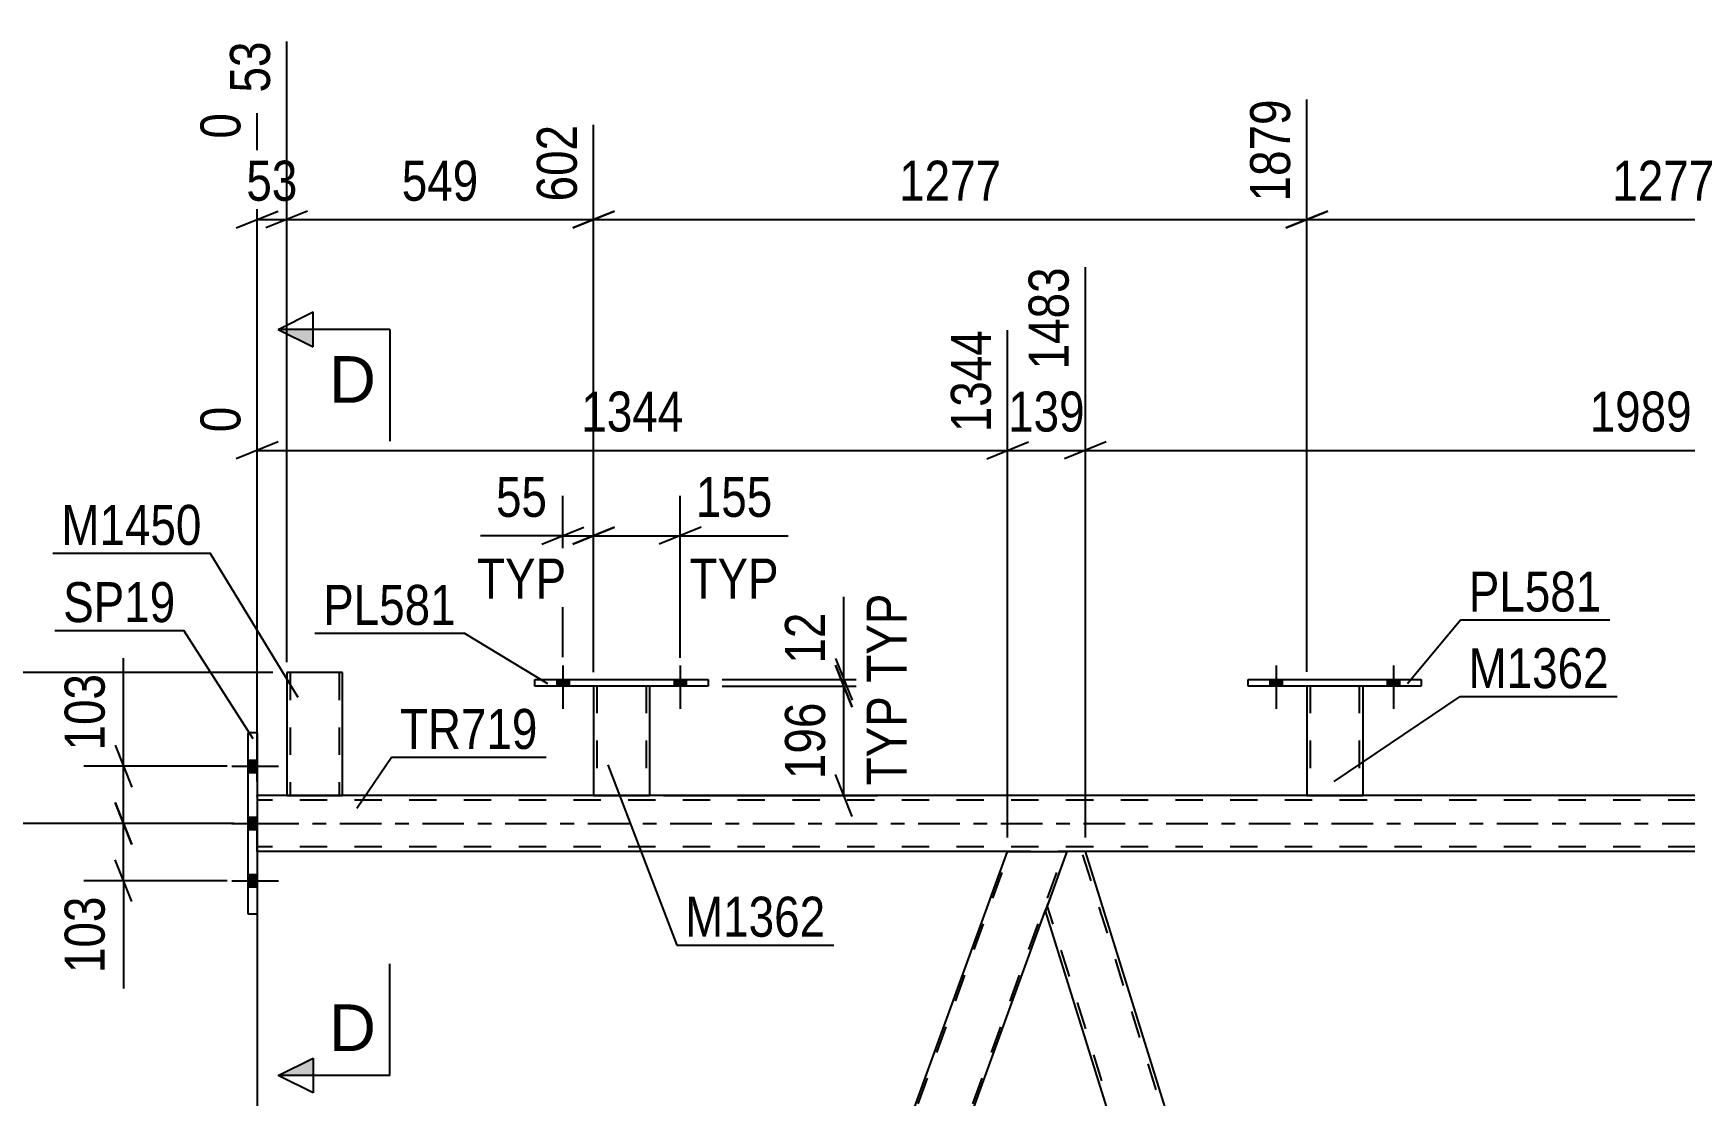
# Model space of a CAD drawing. Header units: millimetres. Extents: x 0 to 841, y 0 to 594.
# Drawn here: x 61.3 to 179.6, y 440.1 to 516.3 of the extents above; entities that cross this region are included whole.
import ezdxf

# ---------------------------------------------------------------- set-up
doc = ezdxf.new("R2010")
doc.units = ezdxf.units.MM
doc.linetypes.add('DXK_LINE_DOT2', pattern=[3.9198, 1.9599, -1.9599])
doc.linetypes.add('DXK_LINE_DOT3', pattern=[5.9187, 2.979, -0.9799, 0.9799, -0.9799])
doc.styles.add('Arial', font='ARIAL.TTF', dxfattribs={"height": 0.2})
doc.styles.add('Arial Narrow', font='ARIALN.TTF', dxfattribs={"height": 0.2})

# ---------------------------------------------------------------- blocks, each defined once
blk = doc.blocks.new('Part-318884928-3892 - 3851')
at = {"color": 2, "linetype": 'Continuous'}
for p, q in [((135.35, 457.66), (133.83, 453.47)), ((136.67, 457.66), (135.35, 457.66)), ((172.95, 341.27), (136.67, 457.66)), ((168.76, 341.27), (133.81, 453.41)), ((133.83, 453.47), (133.82, 453.46))]:
    blk.add_line(p, q, dxfattribs=at)
at = {"color": 7, "linetype": 'DXK_LINE_DOT2'}
for p, q in [((173.24, 339.54), (136.42, 457.66)), ((133.83, 453.47), (133.81, 453.41)), ((170.52, 336.44), (133.94, 453.79)), ((170.26, 336.44), (168.76, 341.27)), ((173.37, 339.91), (172.95, 341.27)), ((172.11, 336.44), (173.37, 339.91)), ((170.26, 336.44), (172.11, 336.44))]:
    blk.add_line(p, q, dxfattribs=at)
blk = doc.blocks.new('Part-318884928-3918 - 3851')
at = {"color": 2, "linetype": 'Continuous'}
for p, q in [((273.05, 461.66), (77.35, 461.66)), ((131.1, 457.66), (77.35, 457.66)), ((216.23, 457.66), (136.67, 457.66))]:
    blk.add_line(p, q, dxfattribs=at)
at = {"color": 7, "linetype": 'DXK_LINE_DOT2'}
for p, q in [((77.35, 457.66), (77.35, 461.66)), ((740.89, 461.34), (77.35, 461.34)), ((740.89, 457.98), (77.35, 457.98)), ((136.67, 457.66), (131.1, 457.66))]:
    blk.add_line(p, q, dxfattribs=at)
at = {"color": 7, "linetype": 'DXK_LINE_DOT3'}
blk.add_line((77.35, 459.66), (740.89, 459.66), dxfattribs=at)
blk = doc.blocks.new('Part-318884928-3935 - 3851')
at = {"color": 2, "linetype": 'Continuous'}
for p, q in [((86.98, 336.44), (131.1, 457.66)), ((131.1, 457.66), (135.35, 457.66)), ((91.23, 336.44), (133.82, 453.46))]:
    blk.add_line(p, q, dxfattribs=at)
at = {"color": 7, "linetype": 'DXK_LINE_DOT2'}
for p, q in [((87.15, 336.44), (131.27, 457.66)), ((91.06, 336.44), (135.18, 457.66)), ((135.35, 457.66), (133.82, 453.46)), ((86.98, 336.44), (91.23, 336.44))]:
    blk.add_line(p, q, dxfattribs=at)
blk = doc.blocks.new('Part-318884928-4234 - 3851')
at = {"color": 2, "linetype": 'Continuous'}
for p, q in [((97.25, 469.98), (109.65, 469.98)), ((97.25, 469.5), (97.25, 469.98)), ((109.65, 469.98), (109.65, 469.5)), ((109.65, 469.5), (97.25, 469.5))]:
    blk.add_line(p, q, dxfattribs=at)
blk = doc.blocks.new('Part-318884928-4019 - 3851')
at = {"color": 7, "linetype": 'DXK_LINE_DOT2'}
for p, q in [((172.28, 336.44), (216.4, 457.66)), ((176.2, 336.44), (220.32, 457.66)), ((220.49, 457.66), (218.96, 453.46)), ((172.11, 336.44), (173.87, 341.27)), ((176.37, 336.44), (178.12, 341.27)), ((176.37, 336.44), (172.11, 336.44))]:
    blk.add_line(p, q, dxfattribs=at)
at = {"color": 2, "linetype": 'Continuous'}
for p, q in [((173.87, 341.27), (216.23, 457.66)), ((216.23, 457.66), (220.49, 457.66)), ((178.12, 341.27), (218.96, 453.46))]:
    blk.add_line(p, q, dxfattribs=at)
blk = doc.blocks.new('Part-318884928-4038 - 3851')
at = {"color": 2, "linetype": 'Continuous'}
for p, q in [((77.35, 466.16), (76.71, 466.16)), ((76.71, 453.16), (76.71, 466.16)), ((77.35, 466.16), (77.35, 453.16)), ((77.35, 453.16), (76.71, 453.16))]:
    blk.add_line(p, q, dxfattribs=at)
blk = doc.blocks.new('Bolt-318884928-4110 - 3851')
at = {"linetype": 'Continuous'}
for points in [[(149.89, 469.5), (150.77, 469.5), (150.77, 469.98), (149.89, 469.98)], [(158.29, 469.5), (159.17, 469.5), (159.17, 469.98), (158.29, 469.98)]]:
    blk.add_hatch(color=1, dxfattribs=at).paths.add_polyline_path(points)
at = {"color": 1, "linetype": 'Continuous'}
for p, q in [((150.33, 470.98), (150.33, 467.86)), ((158.73, 470.98), (158.73, 467.86)), ((149.89, 469.98), (149.89, 469.5)), ((150.77, 469.98), (150.77, 469.5)), ((158.29, 469.98), (158.29, 469.5)), ((159.17, 469.98), (159.17, 469.5))]:
    blk.add_line(p, q, dxfattribs=at)
blk = doc.blocks.new('Bolt-318884928-4111 - 3851')
at = {"linetype": 'Continuous'}
for points in [[(149.89, 469.5), (150.77, 469.5), (150.77, 469.98), (149.89, 469.98)], [(158.29, 469.5), (159.17, 469.5), (159.17, 469.98), (158.29, 469.98)]]:
    blk.add_hatch(color=1, dxfattribs=at).paths.add_polyline_path(points)
at = {"color": 1, "linetype": 'Continuous'}
for p, q in [((150.33, 470.98), (150.33, 467.86)), ((158.73, 470.98), (158.73, 467.86)), ((149.89, 469.98), (149.89, 469.5)), ((150.77, 469.98), (150.77, 469.5)), ((158.29, 469.98), (158.29, 469.5)), ((159.17, 469.98), (159.17, 469.5))]:
    blk.add_line(p, q, dxfattribs=at)
blk = doc.blocks.new('Bolt-318884928-4112 - 3851')
at = {"linetype": 'Continuous'}
for points in [[(98.81, 469.5), (99.69, 469.5), (99.69, 469.98), (98.81, 469.98)], [(107.21, 469.5), (108.09, 469.5), (108.09, 469.98), (107.21, 469.98)]]:
    blk.add_hatch(color=1, dxfattribs=at).paths.add_polyline_path(points)
at = {"color": 1, "linetype": 'Continuous'}
for p, q in [((99.25, 470.98), (99.25, 467.86)), ((107.65, 470.98), (107.65, 467.86)), ((98.81, 469.98), (98.81, 469.5)), ((99.69, 469.98), (99.69, 469.5)), ((107.21, 469.98), (107.21, 469.5)), ((108.09, 469.98), (108.09, 469.5))]:
    blk.add_line(p, q, dxfattribs=at)
blk = doc.blocks.new('Bolt-318884928-4113 - 3851')
at = {"linetype": 'Continuous'}
for points in [[(98.81, 469.5), (99.69, 469.5), (99.69, 469.98), (98.81, 469.98)], [(107.21, 469.5), (108.09, 469.5), (108.09, 469.98), (107.21, 469.98)]]:
    blk.add_hatch(color=1, dxfattribs=at).paths.add_polyline_path(points)
at = {"color": 1, "linetype": 'Continuous'}
for p, q in [((99.25, 470.98), (99.25, 467.86)), ((107.65, 470.98), (107.65, 467.86)), ((98.81, 469.98), (98.81, 469.5)), ((99.69, 469.98), (99.69, 469.5)), ((107.21, 469.98), (107.21, 469.5)), ((108.09, 469.98), (108.09, 469.5))]:
    blk.add_line(p, q, dxfattribs=at)
blk = doc.blocks.new('Part-318884928-4123 - 3851')
at = {"color": 2, "linetype": 'Continuous'}
for p, q in [((83.47, 470.46), (79.47, 470.46)), ((79.47, 470.46), (79.47, 461.67)), ((83.47, 461.67), (83.47, 470.46)), ((79.47, 461.67), (83.47, 461.67))]:
    blk.add_line(p, q, dxfattribs=at)
at = {"color": 7, "linetype": 'DXK_LINE_DOT2'}
for p, q in [((79.71, 470.46), (79.71, 461.67)), ((83.16, 470.46), (83.17, 470.46)), ((83.17, 470.46), (83.21, 470.46)), ((83.21, 470.46), (83.23, 470.46)), ((83.23, 470.46), (83.23, 461.67)), ((83.21, 461.67), (83.17, 461.67)), ((83.21, 461.67), (83.17, 461.67)), ((83.23, 461.67), (83.21, 461.67)), ((83.21, 461.67), (83.23, 461.67))]:
    blk.add_line(p, q, dxfattribs=at)
blk = doc.blocks.new('Bolt-318884928-4180 - 3851')
at = {"linetype": 'Continuous'}
for points in [[(77.35, 463.32), (77.35, 464.2), (76.71, 464.2), (76.71, 463.32)], [(77.35, 463.32), (77.35, 464.2), (76.71, 464.2), (76.71, 463.32)], [(77.35, 463.32), (77.35, 464.2), (76.71, 464.2), (76.71, 463.32)], [(77.35, 459.22), (77.35, 460.1), (76.71, 460.1), (76.71, 459.22)], [(77.35, 459.22), (77.35, 460.1), (76.71, 460.1), (76.71, 459.22)], [(77.35, 455.12), (77.35, 456), (76.71, 456), (76.71, 455.12)], [(77.35, 455.12), (77.35, 456), (76.71, 456), (76.71, 455.12)], [(77.35, 455.12), (77.35, 456), (76.71, 456), (76.71, 455.12)]]:
    blk.add_hatch(color=1, dxfattribs=at).paths.add_polyline_path(points)
at = {"color": 1, "linetype": 'Continuous'}
for p, q in [((76.71, 464.2), (77.35, 464.2)), ((76.71, 464.2), (77.35, 464.2)), ((76.71, 464.2), (77.35, 464.2)), ((75.55, 463.76), (78.87, 463.76)), ((75.55, 463.76), (78.87, 463.76)), ((75.55, 463.76), (78.87, 463.76)), ((76.71, 463.32), (77.35, 463.32)), ((76.71, 463.32), (77.35, 463.32)), ((76.71, 463.32), (77.35, 463.32)), ((75.55, 459.66), (78.87, 459.66)), ((75.55, 459.66), (78.87, 459.66)), ((76.71, 460.1), (77.35, 460.1)), ((76.71, 460.1), (77.35, 460.1)), ((76.71, 459.22), (77.35, 459.22)), ((76.71, 459.22), (77.35, 459.22)), ((75.55, 455.56), (78.87, 455.56)), ((75.55, 455.56), (78.87, 455.56)), ((75.55, 455.56), (78.87, 455.56)), ((76.71, 456), (77.35, 456)), ((76.71, 456), (77.35, 456)), ((76.71, 456), (77.35, 456)), ((76.71, 455.12), (77.35, 455.12)), ((76.71, 455.12), (77.35, 455.12)), ((76.71, 455.12), (77.35, 455.12))]:
    blk.add_line(p, q, dxfattribs=at)
blk = doc.blocks.new('Part-318884928-4249 - 3851')
at = {"color": 7, "linetype": 'DXK_LINE_DOT2'}
for p, q in [((152.53, 469.51), (156.53, 469.51)), ((152.53, 469.5), (152.53, 469.51)), ((152.53, 469.51), (152.53, 469.5)), ((152.77, 469.51), (152.77, 461.67)), ((156.29, 469.51), (156.29, 461.67)), ((156.53, 469.51), (156.53, 469.5)), ((156.53, 469.5), (156.53, 469.51)), ((156.27, 461.67), (156.23, 461.67)), ((156.23, 461.67), (156.27, 461.67)), ((156.29, 461.67), (156.27, 461.67)), ((156.27, 461.67), (156.29, 461.67))]:
    blk.add_line(p, q, dxfattribs=at)
at = {"color": 2, "linetype": 'Continuous'}
for p, q in [((152.53, 469.5), (152.53, 461.67)), ((156.53, 469.5), (156.53, 461.67)), ((152.53, 461.67), (156.53, 461.67))]:
    blk.add_line(p, q, dxfattribs=at)
blk = doc.blocks.new('Part-318884928-4254 - 3851')
at = {"color": 2, "linetype": 'Continuous'}
for p, q in [((148.33, 469.98), (160.73, 469.98)), ((148.33, 469.5), (148.33, 469.98)), ((160.73, 469.98), (160.73, 469.5)), ((160.73, 469.5), (148.33, 469.5))]:
    blk.add_line(p, q, dxfattribs=at)
blk = doc.blocks.new('Part-318884928-4259 - 3851')
at = {"color": 7, "linetype": 'DXK_LINE_DOT2'}
for p, q in [((101.45, 469.51), (105.45, 469.51)), ((101.45, 469.5), (101.45, 469.51)), ((101.45, 469.51), (101.45, 469.5)), ((101.69, 469.51), (101.69, 461.67)), ((105.21, 469.51), (105.21, 461.67)), ((105.45, 469.51), (105.45, 469.5)), ((105.45, 469.5), (105.45, 469.51)), ((105.15, 461.67), (105.19, 461.67)), ((105.15, 461.67), (105.19, 461.67)), ((105.19, 461.67), (105.21, 461.67)), ((105.19, 461.67), (105.21, 461.67))]:
    blk.add_line(p, q, dxfattribs=at)
at = {"color": 2, "linetype": 'Continuous'}
for p, q in [((101.45, 469.5), (101.45, 461.67)), ((105.45, 469.5), (105.45, 461.67)), ((101.45, 461.67), (105.45, 461.67))]:
    blk.add_line(p, q, dxfattribs=at)
blk = doc.blocks.new('StraightDimension-318884928-14222 - 3851')
at = {"color": 7, "linetype": 'Continuous'}
for p, q in [((79.47, 471.22), (79.47, 515.67)), ((77.35, 462.66), (77.35, 510.54)), ((75.85, 502.31), (78.85, 503.51)), ((77.35, 502.91), (79.47, 502.91)), ((80.97, 503.51), (77.97, 502.31))]:
    blk.add_line(p, q, dxfattribs=at)
at = {"color": 0, "linetype": 'Continuous'}
blk.add_wipeout([(78.87, 516.27), (74.67, 516.27), (74.67, 511.41), (78.87, 511.41)], dxfattribs=at)
at = {"color": 3, "linetype": 'Continuous', "style": 'Arial Narrow'}
blk.add_text('53', height=2.863, rotation=90.0002, dxfattribs=at).set_placement((78.27, 512.01))
at = {"color": 0}
blk.add_wipeout([(80.84, 503.66), (80.84, 507.86), (75.98, 507.86), (75.98, 503.66)], dxfattribs=at)
at = {"color": 3, "style": 'Arial Narrow'}
blk.add_text('53', height=2.863, dxfattribs=at).set_placement((76.58, 504.26))
at = {"color": 0, "linetype": 'Continuous'}
blk.add_wipeout([(76.75, 511.14), (72.55, 511.14), (72.55, 508.11), (76.75, 508.11)], dxfattribs=at)
at = {"color": 3, "linetype": 'Continuous', "style": 'Arial Narrow'}
blk.add_text('0', height=2.86, rotation=90.0002, dxfattribs=at).set_placement((76.15, 508.71))
blk = doc.blocks.new('StraightDimension-318884928-4664 - 3851')
at = {"color": 7, "linetype": 'Continuous'}
for p, q in [((136.67, 458.66), (136.67, 499.49)), ((131.1, 458.66), (131.1, 494.99)), ((129.6, 485.78), (132.6, 486.98)), ((131.1, 486.38), (136.67, 486.38)), ((138.17, 486.98), (135.17, 485.78))]:
    blk.add_line(p, q, dxfattribs=at)
at = {"color": 0}
blk.add_wipeout([(137.23, 487.13), (137.23, 491.33), (130.54, 491.33), (130.54, 487.13)], dxfattribs=at)
at = {"color": 3, "style": 'Arial Narrow'}
blk.add_text('139', height=2.863, dxfattribs=at).set_placement((131.14, 487.73))
at = {"color": 0, "linetype": 'Continuous'}
blk.add_wipeout([(136.07, 500.09), (131.87, 500.09), (131.87, 491.58), (136.07, 491.58)], dxfattribs=at)
at = {"color": 3, "linetype": 'Continuous', "style": 'Arial Narrow'}
blk.add_text('1483', height=2.863, rotation=90.0002, dxfattribs=at).set_placement((135.47, 492.18))
blk = doc.blocks.new('StraightDimension-318884928-5080 - 3851')
at = {"color": 7, "linetype": 'Continuous'}
for p, q in [((67.18, 461.16), (68.38, 458.16)), ((75.2, 459.66), (64.93, 459.66)), ((67.78, 455.56), (67.78, 459.66)), ((68.38, 454.06), (67.18, 457.06)), ((75.2, 455.56), (64.93, 455.56)), ((67.78, 455.56), (67.78, 447.83)), ((67.78, 455.56), (67.78, 447.83))]:
    blk.add_line(p, q, dxfattribs=at)
at = {"color": 0}
blk.add_wipeout([(67.03, 455.04), (62.83, 455.04), (62.83, 448.35), (67.03, 448.35)], dxfattribs=at)
at = {"color": 3, "style": 'Arial Narrow'}
blk.add_text('103', height=2.863, rotation=90.0002, dxfattribs=at).set_placement((66.43, 448.95))
blk = doc.blocks.new('StraightDimension-318884928-5319 - 3851')
at = {"color": 7, "linetype": 'Continuous'}
for p, q in [((118.77, 471), (119.97, 468)), ((110.65, 469.5), (121.77, 469.5)), ((119.37, 461.67), (119.37, 469.5)), ((119.97, 460.17), (118.77, 463.17)), ((106.45, 461.67), (121.77, 461.67))]:
    blk.add_line(p, q, dxfattribs=at)
at = {"color": 0}
blk.add_wipeout([(118.62, 468.93), (114.42, 468.93), (114.42, 462.24), (118.62, 462.24)], dxfattribs=at)
at = {"color": 0, "linetype": 'Continuous'}
blk.add_wipeout([(124.47, 469.38), (120.27, 469.38), (120.27, 461.79), (124.47, 461.79)], dxfattribs=at)
at = {"color": 3, "linetype": 'Continuous', "style": 'Arial Narrow'}
blk.add_text('TYP', height=2.863, rotation=90.0002, dxfattribs=at).set_placement((123.87, 462.39))
at = {"color": 3, "style": 'Arial Narrow'}
blk.add_text('196', height=2.863, rotation=90.0002, dxfattribs=at).set_placement((118.02, 462.84))
blk = doc.blocks.new('StraightDimension-318884928-4645 - 3851')
at = {"color": 7, "linetype": 'Continuous'}
for p, q in [((136.67, 458.66), (136.67, 499.49)), ((216.23, 458.66), (216.23, 494.99)), ((138.17, 486.98), (135.17, 485.78)), ((136.67, 486.38), (216.23, 486.38)), ((214.73, 485.78), (217.73, 486.98))]:
    blk.add_line(p, q, dxfattribs=at)
at = {"color": 0}
blk.add_wipeout([(180.71, 487.13), (180.71, 491.33), (172.19, 491.33), (172.19, 487.13)], dxfattribs=at)
at = {"color": 3, "style": 'Arial Narrow'}
blk.add_text('1989', height=2.863, dxfattribs=at).set_placement((172.79, 487.73))
at = {"color": 0, "linetype": 'Continuous'}
blk.add_wipeout([(215.63, 495.59), (211.43, 495.59), (211.43, 487.08), (215.63, 487.08)], dxfattribs=at)
at = {"color": 3, "linetype": 'Continuous', "style": 'Arial Narrow'}
blk.add_text('3472', height=2.863, rotation=90.0002, dxfattribs=at).set_placement((215.03, 487.68))
blk = doc.blocks.new('StraightDimension-318884928-5010 - 3851')
at = {"color": 7, "linetype": 'Continuous'}
for p, q in [((77.35, 456.66), (77.35, 398.16)), ((55.73, 337.44), (55.73, 403.41)), ((57.23, 401.16), (54.23, 399.96)), ((75.85, 399.96), (78.85, 401.16)), ((55.73, 400.56), (77.35, 400.56))]:
    blk.add_line(p, q, dxfattribs=at)
at = {"color": 0}
blk.add_wipeout([(70.79, 401.31), (70.79, 405.51), (62.28, 405.51), (62.28, 401.31)], dxfattribs=at)
at = {"color": 3, "style": 'Arial Narrow'}
blk.add_text('1443', height=2.863, dxfattribs=at).set_placement((62.88, 401.91))
blk = doc.blocks.new('StraightDimension-318884928-5070 - 3851')
at = {"color": 7, "linetype": 'Continuous'}
for p, q in [((67.78, 463.76), (67.78, 471.5)), ((67.78, 463.76), (67.78, 471.5)), ((67.18, 465.26), (68.38, 462.26)), ((75.2, 463.76), (64.93, 463.76)), ((67.78, 459.66), (67.78, 463.76)), ((68.38, 458.16), (67.18, 461.16)), ((75.2, 459.66), (64.93, 459.66))]:
    blk.add_line(p, q, dxfattribs=at)
at = {"color": 0}
blk.add_wipeout([(67.03, 470.97), (62.83, 470.97), (62.83, 464.29), (67.03, 464.29)], dxfattribs=at)
at = {"color": 3, "style": 'Arial Narrow'}
blk.add_text('103', height=2.863, rotation=90.0002, dxfattribs=at).set_placement((66.43, 464.89))
blk = doc.blocks.new('StraightDimension-318884928-5129 - 3851')
at = {"color": 7, "linetype": 'Continuous'}
blk.add_line((78.47, 470.46), (25.46, 470.46), dxfattribs=at)
blk = doc.blocks.new('StraightDimension-318884928-4392 - 3851')
at = {"color": 7, "linetype": 'Continuous'}
for p, q in [((131.1, 458.66), (131.1, 494.99)), ((77.35, 467.16), (77.35, 489.51)), ((78.85, 486.98), (75.85, 485.78)), ((77.35, 486.38), (131.1, 486.38)), ((129.6, 485.78), (132.6, 486.98))]:
    blk.add_line(p, q, dxfattribs=at)
at = {"color": 0}
blk.add_wipeout([(108.48, 487.13), (108.48, 491.33), (99.97, 491.33), (99.97, 487.13)], dxfattribs=at)
at = {"color": 3, "style": 'Arial Narrow'}
blk.add_text('1344', height=2.863, dxfattribs=at).set_placement((100.57, 487.73))
at = {"color": 0, "linetype": 'Continuous'}
for points in [[(130.5, 495.59), (126.3, 495.59), (126.3, 487.08), (130.5, 487.08)], [(76.75, 490.11), (72.55, 490.11), (72.55, 487.08), (76.75, 487.08)]]:
    blk.add_wipeout(points, dxfattribs=at)
at = {"color": 3, "linetype": 'Continuous', "style": 'Arial Narrow'}
for s, height, p in [('1344', 2.863, (129.9, 487.68)), ('0', 2.86, (76.15, 487.68))]:
    blk.add_text(s, height=height, rotation=90.0002, dxfattribs=at).set_placement(p)
blk = doc.blocks.new('StraightDimension-318884928-14219 - 3851')
at = {"color": 7, "linetype": 'Continuous'}
for p, q in [((152.53, 470.51), (152.53, 511.52)), ((203.61, 470.51), (203.61, 511.52)), ((154.03, 503.51), (151.03, 502.31)), ((152.53, 502.91), (203.61, 502.91)), ((202.11, 502.31), (205.11, 503.51))]:
    blk.add_line(p, q, dxfattribs=at)
at = {"color": 0}
blk.add_wipeout([(182.32, 503.66), (182.32, 507.86), (173.81, 507.86), (173.81, 503.66)], dxfattribs=at)
at = {"color": 3, "style": 'Arial Narrow'}
blk.add_text('1277', height=2.863, dxfattribs=at).set_placement((174.41, 504.26))
at = {"color": 0, "linetype": 'Continuous'}
blk.add_wipeout([(203.01, 512.12), (198.81, 512.12), (198.81, 503.61), (203.01, 503.61)], dxfattribs=at)
at = {"color": 3, "linetype": 'Continuous', "style": 'Arial Narrow'}
blk.add_text('3156', height=2.863, rotation=90.0002, dxfattribs=at).set_placement((202.41, 504.21))
blk = doc.blocks.new('StraightDimension-318884928-13836 - 3851')
at = {"color": 7, "linetype": 'Continuous'}
for p, q in [((101.45, 470.5), (101.45, 483.12)), ((107.65, 471.52), (107.65, 483.12)), ((99.95, 479.67), (102.95, 480.87)), ((109.15, 480.87), (106.15, 479.67)), ((101.45, 480.27), (107.65, 480.27)), ((107.65, 480.27), (115.38, 480.27)), ((107.65, 480.27), (115.38, 480.27))]:
    blk.add_line(p, q, dxfattribs=at)
at = {"color": 0}
blk.add_wipeout([(114.85, 481.02), (114.85, 485.22), (108.17, 485.22), (108.17, 481.02)], dxfattribs=at)
at = {"color": 0, "linetype": 'Continuous'}
blk.add_wipeout([(115.31, 475.17), (115.31, 479.37), (107.72, 479.37), (107.72, 475.17)], dxfattribs=at)
at = {"color": 3, "style": 'Arial Narrow'}
blk.add_text('155', height=2.863, dxfattribs=at).set_placement((108.77, 481.62))
at = {"color": 3, "linetype": 'Continuous', "style": 'Arial Narrow'}
blk.add_text('TYP', height=2.863, dxfattribs=at).set_placement((108.32, 475.77))
blk = doc.blocks.new('StraightDimension-318884928-14220 - 3851')
at = {"color": 7, "linetype": 'Continuous'}
for p, q in [((152.53, 470.51), (152.53, 511.52)), ((101.45, 470.51), (101.45, 509.7)), ((102.95, 503.51), (99.95, 502.31)), ((101.45, 502.91), (152.53, 502.91)), ((151.03, 502.31), (154.03, 503.51))]:
    blk.add_line(p, q, dxfattribs=at)
at = {"color": 0}
blk.add_wipeout([(131.24, 503.66), (131.24, 507.86), (122.73, 507.86), (122.73, 503.66)], dxfattribs=at)
at = {"color": 3, "style": 'Arial Narrow'}
blk.add_text('1277', height=2.863, dxfattribs=at).set_placement((123.33, 504.26))
at = {"color": 0, "linetype": 'Continuous'}
blk.add_wipeout([(151.93, 512.12), (147.73, 512.12), (147.73, 503.61), (151.93, 503.61)], dxfattribs=at)
at = {"color": 3, "linetype": 'Continuous', "style": 'Arial Narrow'}
blk.add_text('1879', height=2.863, rotation=90.0002, dxfattribs=at).set_placement((151.33, 504.21))
blk = doc.blocks.new('StraightDimension-318884928-5005 - 3851')
at = {"color": 7, "linetype": 'Continuous'}
for p, q in [((40.58, 458.16), (39.38, 461.16)), ((75.71, 459.66), (37.13, 459.66)), ((39.98, 333.8), (39.98, 459.66)), ((39.38, 335.3), (40.58, 332.3)), ((54.09, 333.8), (37.13, 333.8))]:
    blk.add_line(p, q, dxfattribs=at)
at = {"color": 0}
blk.add_wipeout([(39.23, 400.99), (35.03, 400.99), (35.03, 392.48), (39.23, 392.48)], dxfattribs=at)
at = {"color": 3, "style": 'Arial Narrow'}
blk.add_text('3146', height=2.863, rotation=90.0002, dxfattribs=at).set_placement((38.63, 393.08))
blk = doc.blocks.new('StraightDimension-318884928-5329 - 3851')
at = {"color": 7, "linetype": 'Continuous'}
for p, q in [((119.37, 469.98), (119.37, 475.89)), ((119.37, 469.98), (119.37, 475.89)), ((118.77, 471.48), (119.97, 468.48)), ((119.97, 468), (118.77, 471)), ((110.65, 469.98), (121.77, 469.98)), ((119.37, 469.5), (119.37, 469.98)), ((110.65, 469.5), (121.77, 469.5))]:
    blk.add_line(p, q, dxfattribs=at)
at = {"color": 0, "linetype": 'Continuous'}
blk.add_wipeout([(124.47, 476.73), (120.27, 476.73), (120.27, 469.14), (124.47, 469.14)], dxfattribs=at)
at = {"color": 0}
blk.add_wipeout([(118.62, 475.37), (114.42, 475.37), (114.42, 470.51), (118.62, 470.51)], dxfattribs=at)
at = {"color": 3, "linetype": 'Continuous', "style": 'Arial Narrow'}
blk.add_text('TYP', height=2.863, rotation=90.0002, dxfattribs=at).set_placement((123.87, 469.74))
at = {"color": 3, "style": 'Arial Narrow'}
blk.add_text('12', height=2.863, rotation=90.0002, dxfattribs=at).set_placement((118.02, 471.11))
blk = doc.blocks.new('StraightDimension-318884928-13837 - 3851')
at = {"color": 7, "linetype": 'Continuous'}
for p, q in [((99.25, 471.58), (99.25, 483.12)), ((101.45, 470.5), (101.45, 483.12)), ((97.75, 479.67), (100.75, 480.87)), ((102.95, 480.87), (99.95, 479.67)), ((99.25, 480.27), (93.34, 480.27)), ((99.25, 480.27), (93.34, 480.27)), ((99.25, 480.27), (101.45, 480.27))]:
    blk.add_line(p, q, dxfattribs=at)
at = {"color": 0}
blk.add_wipeout([(98.72, 481.02), (98.72, 485.22), (93.86, 485.22), (93.86, 481.02)], dxfattribs=at)
at = {"color": 0, "linetype": 'Continuous'}
blk.add_wipeout([(100.09, 475.17), (100.09, 479.37), (92.5, 479.37), (92.5, 475.17)], dxfattribs=at)
at = {"color": 3, "style": 'Arial Narrow'}
blk.add_text('55', height=2.863, dxfattribs=at).set_placement((94.46, 481.62))
at = {"color": 3, "linetype": 'Continuous', "style": 'Arial Narrow'}
blk.add_text('TYP', height=2.863, dxfattribs=at).set_placement((93.1, 475.77))
blk = doc.blocks.new('StraightDimension-318884928-14221 - 3851')
at = {"color": 7, "linetype": 'Continuous'}
for p, q in [((79.47, 471.22), (79.47, 515.67)), ((101.45, 470.51), (101.45, 509.7)), ((80.97, 503.51), (77.97, 502.31)), ((79.47, 502.91), (101.45, 502.91)), ((99.95, 502.31), (102.95, 503.51))]:
    blk.add_line(p, q, dxfattribs=at)
at = {"color": 0}
blk.add_wipeout([(93.8, 503.66), (93.8, 507.86), (87.11, 507.86), (87.11, 503.66)], dxfattribs=at)
at = {"color": 3, "style": 'Arial Narrow'}
blk.add_text('549', height=2.863, dxfattribs=at).set_placement((87.71, 504.26))
at = {"color": 0, "linetype": 'Continuous'}
blk.add_wipeout([(100.85, 510.3), (96.65, 510.3), (96.65, 503.61), (100.85, 503.61)], dxfattribs=at)
at = {"color": 3, "linetype": 'Continuous', "style": 'Arial Narrow'}
blk.add_text('602', height=2.863, rotation=90.0002, dxfattribs=at).set_placement((100.25, 504.21))
blk = doc.blocks.new('Mark-318884928-3914 - 3851')
at = {"color": 30, "linetype": 'Continuous'}
for p, q in [((84.5, 460.75), (86.98, 464.4)), ((86.98, 464.4), (98.04, 464.4))]:
    blk.add_line(p, q, dxfattribs=at)
at = {"color": 0}
blk.add_wipeout([(97.44, 465), (97.44, 468), (87.58, 468), (87.58, 465)], dxfattribs=at)
blk.add_wipeout([(97.44, 465), (97.44, 468), (87.58, 468), (87.58, 465)], dxfattribs=at)
at = {"color": 3, "style": 'Arial Narrow'}
blk.add_text('TR719', height=2.863, dxfattribs=at).set_placement((87.58, 465))
blk = doc.blocks.new('Mark-318884928-4230 - 3851')
at = {"color": 30, "linetype": 'Continuous'}
for p in [(81.48, 473.28), (98.17, 469.67)]:
    blk.add_line(p, (92.19, 473.28), dxfattribs=at)
at = {"color": 0}
blk.add_wipeout([(91.59, 473.88), (91.59, 476.88), (82.08, 476.88), (82.08, 473.88)], dxfattribs=at)
blk.add_wipeout([(91.59, 473.88), (91.59, 476.88), (82.08, 476.88), (82.08, 473.88)], dxfattribs=at)
at = {"color": 3, "style": 'Arial Narrow'}
blk.add_text('PL581', height=2.863, dxfattribs=at).set_placement((82.08, 473.88))
blk = doc.blocks.new('Mark-318884928-4034 - 3851')
at = {"color": 30, "linetype": 'Continuous'}
for p in [(62.86, 473.48), (77.07, 465.72)]:
    blk.add_line(p, (72.1, 473.48), dxfattribs=at)
at = {"color": 0}
blk.add_wipeout([(71.5, 474.08), (71.5, 477.08), (63.46, 477.08), (63.46, 474.08)], dxfattribs=at)
blk.add_wipeout([(71.5, 474.08), (71.5, 477.08), (63.46, 477.08), (63.46, 474.08)], dxfattribs=at)
at = {"color": 3, "style": 'Arial Narrow'}
blk.add_text('SP19', height=2.863, dxfattribs=at).set_placement((63.46, 474.08))
blk = doc.blocks.new('Mark-318884928-4119 - 3851')
at = {"color": 30, "linetype": 'Continuous'}
for p in [(62.73, 479.01), (80.28, 468.69)]:
    blk.add_line(p, (73.98, 479.01), dxfattribs=at)
at = {"color": 0}
blk.add_wipeout([(73.38, 479.61), (73.38, 482.61), (63.33, 482.61), (63.33, 479.61)], dxfattribs=at)
blk.add_wipeout([(73.38, 479.61), (73.38, 482.61), (63.33, 482.61), (63.33, 479.61)], dxfattribs=at)
at = {"color": 3, "style": 'Arial Narrow'}
blk.add_text('M1450', height=2.863, dxfattribs=at).set_placement((63.33, 479.61))
blk = doc.blocks.new('Mark-318884928-4245 - 3851')
at = {"color": 30, "linetype": 'Continuous'}
for p, q in [((154.48, 462.66), (163.51, 468.75)), ((163.51, 468.75), (174.76, 468.75))]:
    blk.add_line(p, q, dxfattribs=at)
at = {"color": 0}
blk.add_wipeout([(174.16, 469.35), (174.16, 472.35), (164.11, 472.35), (164.11, 469.35)], dxfattribs=at)
blk.add_wipeout([(174.16, 469.35), (174.16, 472.35), (164.11, 472.35), (164.11, 469.35)], dxfattribs=at)
at = {"color": 3, "style": 'Arial Narrow'}
blk.add_text('M1362', height=2.863, dxfattribs=at).set_placement((164.11, 469.35))
blk = doc.blocks.new('Mark-318884928-4250 - 3851')
at = {"color": 30, "linetype": 'Continuous'}
for p, q in [((159.75, 469.69), (163.53, 474.24)), ((163.53, 474.24), (174.23, 474.24))]:
    blk.add_line(p, q, dxfattribs=at)
at = {"color": 0}
blk.add_wipeout([(173.63, 474.84), (173.63, 477.84), (164.13, 477.84), (164.13, 474.84)], dxfattribs=at)
blk.add_wipeout([(173.63, 474.84), (173.63, 477.84), (164.13, 477.84), (164.13, 474.84)], dxfattribs=at)
at = {"color": 3, "style": 'Arial Narrow'}
blk.add_text('PL581', height=2.863, dxfattribs=at).set_placement((164.13, 474.84))
blk = doc.blocks.new('Mark-318884928-4255 - 3851')
at = {"color": 30, "linetype": 'Continuous'}
for p, q in [((102.46, 463.85), (107.4, 450.95)), ((107.4, 450.95), (118.65, 450.95))]:
    blk.add_line(p, q, dxfattribs=at)
at = {"color": 0}
blk.add_wipeout([(118.05, 451.55), (118.05, 454.55), (108, 454.55), (108, 451.55)], dxfattribs=at)
blk.add_wipeout([(118.05, 451.55), (118.05, 454.55), (108, 454.55), (108, 451.55)], dxfattribs=at)
at = {"color": 3, "style": 'Arial Narrow'}
blk.add_text('M1362', height=2.863, dxfattribs=at).set_placement((108, 451.55))
blk = doc.blocks.new('SectionMark-318884928-5479 - 3851')
at = {"linetype": 'Continuous'}
for points in [[(81.36, 495.04), (81.36, 493.79), (78.86, 495.04)], [(81.36, 442.86), (81.36, 441.61), (78.86, 441.61)]]:
    blk.add_hatch(color=6, dxfattribs=at).paths.add_polyline_path(points)
at = {"color": 6, "linetype": 'Continuous'}
for p, q in [((78.86, 495.04), (81.36, 496.29)), ((81.36, 493.79), (81.36, 496.29)), ((86.86, 495.04), (78.86, 495.04)), ((78.86, 495.04), (81.36, 493.79)), ((86.86, 495.04), (86.86, 487.04)), ((86.86, 441.61), (86.86, 449.61)), ((78.86, 441.61), (81.36, 442.86)), ((81.36, 442.86), (81.36, 440.36)), ((86.86, 441.61), (78.86, 441.61)), ((81.36, 440.36), (78.86, 441.61))]:
    blk.add_line(p, q, dxfattribs=at)
at = {"color": 0, "linetype": 'Continuous'}
for points in [[(85.86, 489.79), (85.86, 493.29), (82.49, 493.29), (82.49, 489.79)], [(85.86, 443.36), (85.86, 446.86), (82.49, 446.86), (82.49, 443.36)]]:
    blk.add_wipeout(points, dxfattribs=at)
at = {"color": 3, "linetype": 'Continuous', "style": 'Arial'}
for p in [(82.49, 489.79), (82.49, 443.36)]:
    blk.add_text('D', height=3.34, dxfattribs=at).set_placement(p)

msp = doc.modelspace()

# ---------------------------------------------------------------- block references
for name in ['Bolt-318884928-4112 - 3851', 'Bolt-318884928-4113 - 3851', 'Bolt-318884928-4110 - 3851', 'Bolt-318884928-4111 - 3851', 'Part-318884928-4123 - 3851', 'Part-318884928-4234 - 3851', 'Part-318884928-4254 - 3851', 'Part-318884928-4259 - 3851', 'Part-318884928-4249 - 3851', 'Part-318884928-4038 - 3851', 'Bolt-318884928-4180 - 3851', 'Part-318884928-3918 - 3851', 'Part-318884928-3935 - 3851', 'Part-318884928-3892 - 3851', 'Part-318884928-4019 - 3851']:
    msp.add_blockref(name, (0, 0))

# ---------------------------------------------------------------- next in the draw order: block references
for name in ['StraightDimension-318884928-14222 - 3851', 'StraightDimension-318884928-4664 - 3851', 'StraightDimension-318884928-5319 - 3851', 'StraightDimension-318884928-5080 - 3851']:
    msp.add_blockref(name, (0, 0))

# ---------------------------------------------------------------- next in the draw order: block references
for name in ['StraightDimension-318884928-4645 - 3851', 'StraightDimension-318884928-5070 - 3851', 'StraightDimension-318884928-5010 - 3851']:
    msp.add_blockref(name, (0, 0))

# ---------------------------------------------------------------- next in the draw order: block references
msp.add_blockref('StraightDimension-318884928-5129 - 3851', (0, 0))

# ---------------------------------------------------------------- next in the draw order: block references
for name in ['StraightDimension-318884928-14219 - 3851', 'StraightDimension-318884928-4392 - 3851']:
    msp.add_blockref(name, (0, 0))

# ---------------------------------------------------------------- next in the draw order: block references
for name in ['StraightDimension-318884928-13836 - 3851', 'Mark-318884928-4034 - 3851', 'Mark-318884928-3914 - 3851', 'Mark-318884928-4255 - 3851', 'StraightDimension-318884928-5005 - 3851']:
    msp.add_blockref(name, (0, 0))

# ---------------------------------------------------------------- next in the draw order: block references
msp.add_blockref('StraightDimension-318884928-14220 - 3851', (0, 0))

# ---------------------------------------------------------------- next in the draw order: block references
for name in ['StraightDimension-318884928-13837 - 3851', 'StraightDimension-318884928-5329 - 3851', 'Mark-318884928-4245 - 3851']:
    msp.add_blockref(name, (0, 0))

# ---------------------------------------------------------------- next in the draw order: block references
for name in ['StraightDimension-318884928-14221 - 3851', 'Mark-318884928-4250 - 3851']:
    msp.add_blockref(name, (0, 0))

# ---------------------------------------------------------------- next in the draw order: block references
for name in ['Mark-318884928-4119 - 3851', 'Mark-318884928-4230 - 3851']:
    msp.add_blockref(name, (0, 0))

# ---------------------------------------------------------------- next in the draw order: block references
msp.add_blockref('SectionMark-318884928-5479 - 3851', (0, 0))

doc.saveas('drawing.dxf')
